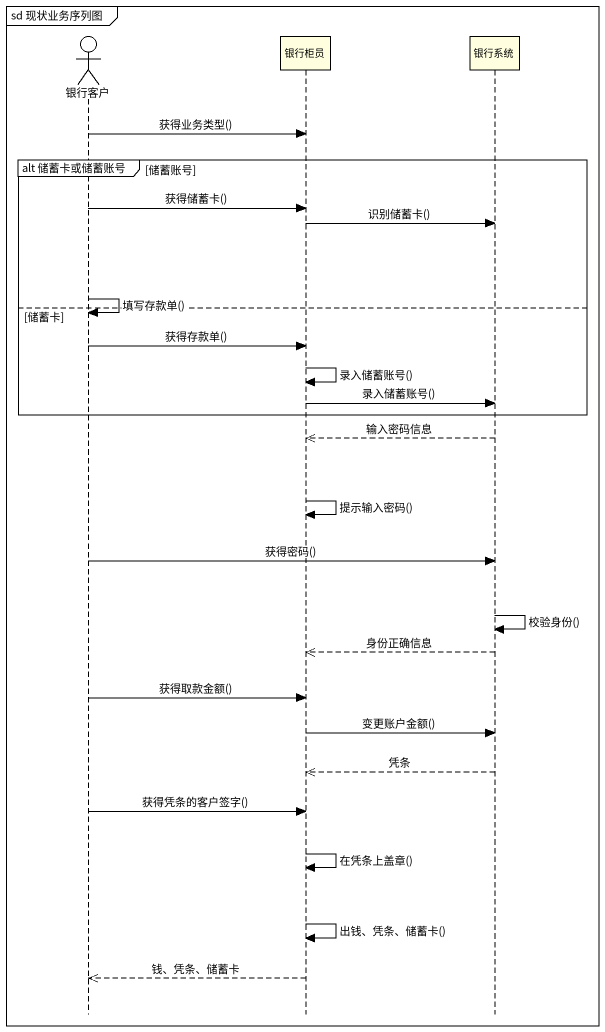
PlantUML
@startuml
mainframe sd 现状业务序列图
hide footbox
actor 银行客户
participant 银行柜员 #FFFFE0
participant 银行系统 #FFFFE0

银行客户 -> 银行柜员 : 获得业务类型()
group alt 储蓄卡或储蓄账号 [储蓄账号]
  银行客户 -> 银行柜员 : 获得储蓄卡()
  银行柜员 -> 银行系统 : 识别储蓄卡()
  银行客户 -> 银行客户 : 填写存款单()
else 储蓄卡
  银行客户 -> 银行柜员 : 获得存款单()
  银行柜员 -> 银行柜员 : 录入储蓄账号()
  银行柜员 -> 银行系统 : 录入储蓄账号()
end
银行系统 -->> 银行柜员 : 输入密码信息
银行柜员 -> 银行柜员 : 提示输入密码()
银行客户 -> 银行系统 : 获得密码()
银行系统 -> 银行系统 : 校验身份()
银行系统 -->> 银行柜员 : 身份正确信息
银行客户 -> 银行柜员 : 获得取款金额()
银行柜员 -> 银行系统 : 变更账户金额()
银行系统 -->> 银行柜员 : 凭条
银行客户 -> 银行柜员 : 获得凭条的客户签字()
银行柜员 -> 银行柜员 : 在凭条上盖章()
银行柜员 -> 银行柜员 : 出钱、凭条、储蓄卡()
银行柜员 -->> 银行客户 : 钱、凭条、储蓄卡
@enduml
